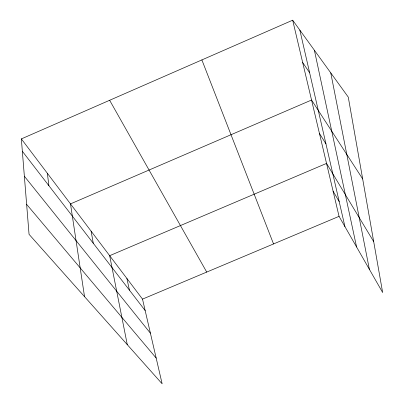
<?xml version="1.0" encoding="UTF-8"?>
<svg xmlns="http://www.w3.org/2000/svg" width="404" height="404" viewBox="0 0 404 404"><rect width="100%" height="100%" fill="white"/><g stroke="black" fill="none" stroke-linecap="round" stroke-linejoin="round"><path stroke-width="0.61" d="M21.351 138.905L142.511 299.117L162.135 383.8L29.053 234.325L21.351 138.905L292.668 20.2L348.273 97.112L382.649 292.521L339.052 216.352L292.668 20.2M142.511 299.117L339.052 216.352M26.634 204.363L156.171 358.05M24.366 176.245L150.409 333.199M22.351 151.283L145.162 310.555M302.687 62.549L309.641 72.781M362.666 178.937L311.55 100.03L70.493 203.884L84.532 296.637M319.448 133.441L325.952 143.885M373.695 241.622L326.533 163.408L109.666 255.687L127.275 344.647M333.108 191.213L339.188 201.586M109.641 100.278L206.717 272.079M201.879 59.923L273.538 243.94M299.859 30.149L344.935 226.624M126.901 278.477L129.426 290.148M314.383 50.232L356.581 246.975M330.77 72.902L369.377 269.332M91.127 231.169L93.263 243.248M47.389 173.336L48.874 185.678"/></g></svg>
